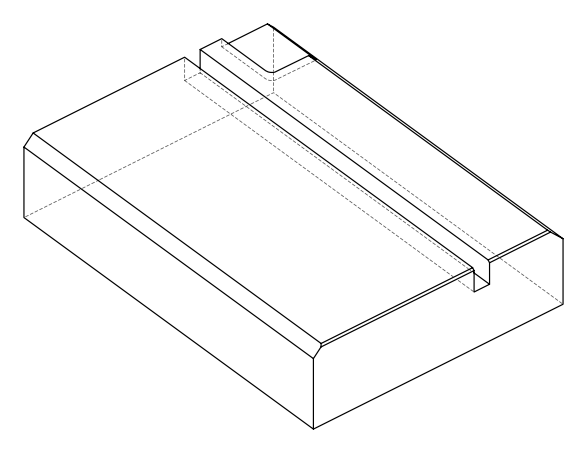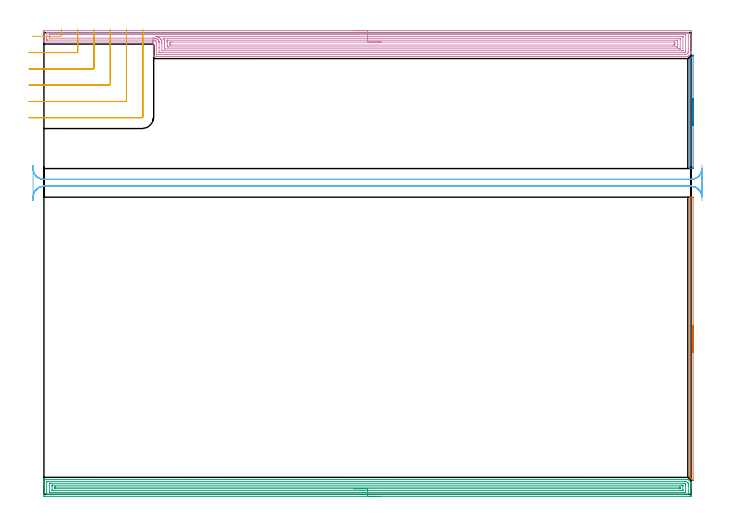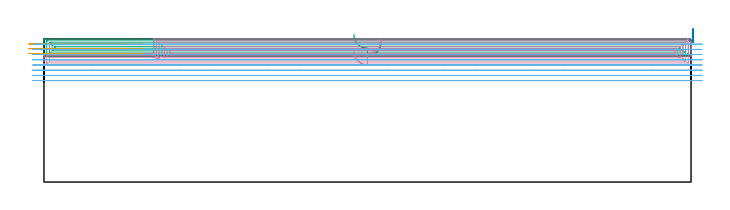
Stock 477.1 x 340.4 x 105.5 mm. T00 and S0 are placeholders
(PLAN: 6 operations, 1 tool changes, 66.4 min)
(1 AREA_MILL | FG_CHAMFER_SURFACE | UGT0205_001 | 1.82 min | 613 mm3)
(2 AREA_MILL_1 | FG_CHAMFER_SURFACE_1 | UGT0205_001 | 0.81 min | 252 mm3)
(3 AREA_MILL_2 | FG_CHAMFER_SURFACE_2 | UGT0205_001 | 19.3 min | 37258 mm3)
(4 AREA_MILL_3 | FG_CHAMFER_SURFACE_3 | UGT0205_001 | 24.48 min | 86823 mm3)
(5 MILL_CORNER_NOTCH_RECTANGULAR | CORNER_NOTCH_RECTANGULAR | UGT0201_008 | Follow Part, ap 4, ae 75% | 3.32 min | 49318 mm3)
(6 MILL_RECTANGULAR_SLOT | SLOT_RECTANGULAR | UGT0201_008 | Follow Part, ap 4, ae 75% | 16.63 min | 309053 mm3)
(TOOL UGT0205_001 | Chamfer Mill 20 x 3 x 45 deg. | D20 FL50 Z2)
(TOOL UGT0201_008 | End Mill 16 mm | D16 FL32 Z4)
(OP 1 AREA_MILL)
G17 G21 G94 G90
T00 M6
G54
G17 G0 G90 X478.6 Y124.6 S1061 M3
G43 Z115.5 H0
Z113.1
G94 G1 Y124.562 Z112.228 F250.
Y124.448 Z111.364
Y124.259 Z110.512
Y123.997 Z109.68
Y123.663 Z108.874
Y123.26 Z108.1
Y122.792 Z107.364
Y122.26 Z106.672
Y121.671 Z106.029
Y121.028 Z105.44
Y120.336 Z104.908
Y119.6 Z104.44
Y118.826 Z104.037
Y118.02 Z103.703
Y117.188 Z103.441
Y116.337 Z103.252
Y115.472 Z103.138
Y114.6 Z103.1
Y10.214
X478.597 Y10.179
X478.589 Y10.11 Z103.103
X478.533 Y10.165 Z103.162
X478.448 Y10.251 Z103.25
X478.105 Y10.594 Z103.593
X478.002 Y10.697 Z103.696
X477.836 Y10.861 Z103.858
X477.678 Y11.021 Z104.02
X477.556 Y11.143 Z104.142
X477.4 Y11.298 Z104.295
X477.251 Y11.448 Z104.447
X477.11 Y11.589 Z104.588
X476.964 Y11.734 Z104.732
X476.824 Y11.875 Z104.874
X476.664 Y12.035 Z105.034
X476.527 Y12.171 Z105.169
X476.221 Y12.481 Z105.479
X476.207 Y12.5 Z105.493
X476.2 Y13.373 Z105.5
Y218.949
X476.203 Y219.09 Z105.488
X476.31 Y219.098 Z105.382
X476.422 Y219.1 Z105.277
X477.12 Z104.58
X477.68 Z104.019
X478.273 Z103.423
X478.568 Z103.129
X478.591 Y219.097 Z103.105
X478.598 Y218.949 Z103.102
X478.6 Y218.781 Z103.1
Y114.6
Y113.728 Z103.138
Y112.864 Z103.252
Y112.012 Z103.441
Y111.18 Z103.703
Y110.374 Z104.037
Y109.6 Z104.44
Y108.864 Z104.908
Y108.172 Z105.44
Y107.529 Z106.029
Y106.94 Z106.672
Y106.409 Z107.364
Y105.94 Z108.1
Y105.537 Z108.874
Y105.203 Z109.68
Y104.941 Z110.512
Y104.752 Z111.364
Y104.638 Z112.228
Y104.6 Z113.1
G0 Z115.5
M5
M2
(OP 2 AREA_MILL_1)
G17 G21 G94 G90
T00 M6
G54
G17 G0 G90 X478.6 Y291.95 S1061 M3
G43 Z115.5 H0
Z113.1
G94 G1 Y291.912 Z112.228 F250.
Y291.798 Z111.364
Y291.609 Z110.512
Y291.347 Z109.68
Y291.013 Z108.874
Y290.61 Z108.1
Y290.142 Z107.364
Y289.61 Z106.672
Y289.021 Z106.029
Y288.378 Z105.44
Y287.686 Z104.908
Y286.95 Z104.44
Y286.176 Z104.037
Y285.37 Z103.703
Y284.538 Z103.441
Y283.686 Z103.252
Y282.822 Z103.138
Y281.95 Z103.1
Y240.827
X478.599 Y240.547 Z103.101
X478.593 Y240.216 Z103.104
X478.591 Y240.204 Z103.105
X478.273 Y240.2 Z103.423
X477.751 Z103.945
X477.4 Z104.295
X476.463 Z105.236
X476.33 Y240.203 Z105.363
X476.203 Y240.21 Z105.488
X476.2 Y240.38 Z105.5
Y321.285
X476.203 Y321.298 Z105.496
X476.206 Y321.306 Z105.493
X477.836 Y322.938 Z103.86
X477.972 Y323.073 Z103.726
X478.133 Y323.234 Z103.564
X478.273 Y323.375 Z103.423
X478.419 Y323.52 Z103.279
X478.566 Y323.671 Z103.123
X478.591 Y323.685 Z103.098
X478.595 Z103.095
X478.599 Y323.594 Z103.099
X478.6 Y323.557 Z103.1
Y281.95
Y281.078 Z103.138
Y280.214 Z103.252
Y279.362 Z103.441
Y278.53 Z103.703
Y277.724 Z104.037
Y276.95 Z104.44
Y276.214 Z104.908
Y275.522 Z105.44
Y274.879 Z106.029
Y274.29 Z106.672
Y273.758 Z107.364
Y273.29 Z108.1
Y272.887 Z108.874
Y272.553 Z109.68
Y272.291 Z110.512
Y272.102 Z111.364
Y271.988 Z112.228
Y271.95 Z113.1
G0 Z115.5
M5
M2
(OP 3 AREA_MILL_2)
G17 G21 G94 G90
T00 M6
G54
G17 G0 G90 X248.55 Y-1.5 S1061 M3
G43 Z115.5 H0
Z103.
G94 G1 X248.512 Z102.128 F250.
X248.398 Z101.263
X248.209 Z100.412
X247.947 Z99.58
X247.613 Z98.774
X247.21 Z98.
X246.741 Z97.264
X246.21 Z96.572
X245.621 Z95.929
X244.978 Z95.339
X244.286 Z94.808
X243.55 Z94.34
X242.776 Z93.937
X241.97 Z93.603
X241.138 Z93.341
X240.286 Z93.152
X239.422 Z93.038
X238.55 Z93.
X0.633
X0.238 Y-1.496 Z93.003
X0.01 Y-1.492 Z93.006
X0. Y-1.26 Z93.238
Y7.847 Z102.342
Y9.249 Z103.745
Y9.617 Z104.112
Y10.586 Z105.086
X0.01 Y10.947 Z105.439
X0.028 Y10.98 Z105.472
X0.041 Y10.997 Z105.489
X0.186 Y11. Z105.5
X474.678
X474.697 Y10.996 Z105.495
X474.708 Y10.992 Z105.492
X476.969 Y8.732 Z103.23
X477.09 Y8.611 Z103.103
X477.097 Y8.551 Z103.044
X477.1 Y8.364 Z102.864
Y7.698 Z102.197
Y6.962 Z101.458
Y5.71 Z100.207
Y4.308 Z98.803
Y-0.743 Z93.755
X477.097 Y-1.001 Z93.496
X477.091 Y-1.492 Z93.006
X476.966 Y-1.495 Z93.003
X476.467 Y-1.5 Z93.
X238.55
Y-0.086 Z94.414
X2.39 Y-0.085 Z94.415
X2.015 Y-0.079 Z94.421
X2.01 Y0.042 Z94.542
X2.002 Y0.299 Z94.799
X2. Y0.768 Z95.268
Y1.186 Z95.686
Y8.732 Z103.232
X2.002 Y9.147 Z103.647
X2.01 Y9.566 Z104.066
X2.013 Y9.58 Z104.08
X2.019 Y9.582 Z104.082
X2.044 Y9.584 Z104.084
X2.098 Y9.585 Z104.085
X2.206 Y9.586 Z104.086
X472.921
X473.352 Y9.581 Z104.081
X473.567 Y9.579 Z104.079
X473.672 Y9.566 Z104.066
X473.784 Y9.461 Z103.961
X474.518 Y8.732 Z103.232
X474.678 Y8.571 Z103.071
X475.036 Y8.205 Z102.705
X475.079 Y8.16 Z102.66
X475.09 Y8.097 Z102.597
X475.095 Y7.986 Z102.486
X475.098 Y7.847 Z102.347
X475.1 Y7.43 Z101.93
Y6.962 Z101.462
Y0.768 Z95.268
X475.098 Y0.353 Z94.853
X475.09 Y-0.065 Z94.435
X475.087 Y-0.08 Z94.42
X475.081 Y-0.082 Z94.418
X475.056 Y-0.084 Z94.416
X475.002 Y-0.085 Z94.415
X474.894 Y-0.086 Z94.414
X238.55
Y1.328 Z95.828
X4.539 Y1.329 Z95.829
X4.211 Y1.33 Z95.83
X4.102 Y1.332 Z95.832
X4.023 Y1.335 Z95.835
X4.01 Y1.445 Z95.945
X4.004 Y1.653 Z96.153
X4.001 Y1.861 Z96.361
Y7.847 Z102.347
X4.003 Y8.053 Z102.553
X4.009 Y8.124 Z102.624
X4.015 Y8.165 Z102.665
X4.047 Y8.166 Z102.666
X4.211 Y8.169 Z102.669
X4.777 Y8.171 Z102.671
X5.105 Y8.172 Z102.672
X471.995 Y8.171 Z102.671
X472.563 Y8.17 Z102.67
X472.601 Y8.167 Z102.667
X472.617 Y8.165 Z102.665
X472.679 Y8.11 Z102.61
X472.821 Y7.977 Z102.477
X472.889 Y7.911 Z102.411
X472.951 Y7.847 Z102.347
X473.011 Y7.781 Z102.281
X473.09 Y7.688 Z102.188
X473.096 Y7.643 Z102.143
X473.099 Y6.962 Z101.462
X473.1 Y6.754 Z101.254
X473.099 Y1.653 Z96.153
X473.098 Y1.447 Z95.947
X473.091 Y1.376 Z95.876
X473.085 Y1.335 Z95.835
X473.053 Y1.334 Z95.834
X472.889 Y1.331 Z95.831
X472.323 Y1.329 Z95.829
X471.995 Y1.328 Z95.828
X238.55
Y2.743 Z97.243
X6.894
X6.686 Y2.744 Z97.244
X6.13 Y2.75 Z97.25
X6.01 Y2.765 Z97.265
X6.005 Y2.981 Z97.481
X6. Y3.422 Z97.922
Y6.077 Z100.577
X6.005 Y6.519 Z101.019
X6.01 Y6.739 Z101.239
X6.02 Y6.751 Z101.251
X6.048 Y6.754 Z101.254
X6.108 Y6.757 Z101.257
X470.206
X470.414 Y6.756 Z101.256
X470.97 Y6.75 Z101.25
X471.09 Y6.735 Z101.235
X471.095 Y6.519 Z101.019
X471.1 Y6.078 Z100.578
Y3.423 Z97.923
X471.095 Y2.981 Z97.481
X471.09 Y2.761 Z97.261
X471.08 Y2.749 Z97.249
X471.052 Y2.746 Z97.246
X470.992 Y2.743 Z97.243
X238.55
Y4.157 Z98.657
X8.53
X8.226 Y4.16 Z98.66
X8.025 Y4.164 Z98.664
X8.009 Y4.172 Z98.672
X8.004 Y4.183 Z98.683
X8.001 Y4.211 Z98.711
X8. Y5.192 Z99.692
X8.002 Y5.277 Z99.777
X8.005 Y5.318 Z99.818
X8.009 Y5.333 Z99.833
X8.074 Y5.337 Z99.837
X8.378 Y5.342 Z99.842
X8.531 Y5.343 Z99.843
X8.683
X468.57
X468.874 Y5.34 Z99.84
X469.074 Y5.336 Z99.836
X469.091 Y5.328 Z99.828
X469.096 Y5.317 Z99.817
X469.099 Y5.289 Z99.789
X469.1 Y4.308 Z98.808
X469.099 Y4.223 Z98.723
X469.095 Y4.182 Z98.682
X469.091 Y4.167 Z98.667
X469.026 Y4.163 Z98.663
X468.722 Y4.158 Z98.658
X468.57 Y4.157 Z98.657
X468.417
X238.55
X237.678 Z98.695
X236.813 Z98.809
X235.962 Z98.998
X235.13 Z99.26
X234.324 Z99.594
X233.55 Z99.997
X232.814 Z100.465
X232.122 Z100.996
X231.479 Z101.586
X230.89 Z102.229
X230.358 Z102.921
X229.89 Z103.657
X229.487 Z104.431
X229.153 Z105.237
X228.891 Z106.069
X228.702 Z106.92
X228.588 Z107.785
X228.55 Z108.657
G0 Z115.5
M5
M2
(OP 4 AREA_MILL_3)
G17 G21 G94 G90
T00 M6
G54
G17 G0 G90 X228.55 Y341.9 S1061 M3
G43 Z115.5 H0
Z96.4
G94 G1 X228.588 Z95.528 F250.
X228.702 Z94.664
X228.891 Z93.812
X229.153 Z92.98
X229.487 Z92.174
X229.89 Z91.4
X230.358 Z90.664
X230.89 Z89.972
X231.479 Z89.329
X232.122 Z88.74
X232.814 Z88.208
X233.55 Z87.74
X234.324 Z87.337
X235.13 Z87.003
X235.962 Z86.741
X236.814 Z86.552
X237.678 Z86.438
X238.55 Z86.4
X476.467
X476.746 Y341.897 Z86.402
X477.09 Y341.892 Z86.406
X477.1 Y341.544 Z86.754
Y328.516 Z99.779
Y326.468 Z101.828
Y326.097 Z102.197
Y325.355 Z102.945
X477.098 Y325.204 Z103.096
X477.096 Y325.2 Z103.099
X476.914 Y325.015 Z103.285
X476.724 Y324.824 Z103.475
X474.933 Y323.033 Z105.267
X474.77 Y322.87 Z105.43
X474.694 Y322.806 Z105.493
X474.678 Y322.8 Z105.5
X81.131
X80.91 Y322.803 Z105.489
X80.9 Y323.119 Z105.175
Y330.132 Z98.167
Y333.499 Z94.799
X80.812
X80.427 Y333.5
X80.237 Y333.491 Z94.79
X80.187 Y333.5 Z94.8
X80.18 Y333.496 Z94.795
X80.176 Y333.493 Z94.792
X80.108 Y333.5 Z94.797
X79.962 Z94.8
X0.186
X0.01 Y333.503 Z94.788
X0.006 Y333.576 Z94.716
X0. Y334.029 Z94.271
Y334.287 Z94.012
Y335.03 Z93.265
Y336.294 Z92.003
Y337.698 Z90.598
Y341.022 Z87.276
X0.002 Y341.283 Z87.015
X0.007 Y341.892 Z86.406
X0.021 Y341.894 Z86.404
X0.633 Y341.9 Z86.4
X238.55
Y340.486 Z87.814
X474.678 Y340.485 Z87.815
X475.086 Y340.479 Z87.821
X475.091 Y340.449 Z87.851
X475.094 Y340.39 Z87.91
X475.099 Y339.969 Z88.331
X475.1 Y326.569 Z101.731
X475.096 Y326.097 Z102.203
X475.092 Y325.683 Z102.617
X475.075 Y325.637 Z102.663
X475.045 Y325.603 Z102.697
X474.966 Y325.519 Z102.781
X474.678 Y325.228 Z103.072
X473.759 Y324.31 Z103.99
X473.655 Y324.221 Z104.079
X472.985 Y324.214 Z104.086
X83.815 Y324.215 Z104.085
X83.011 Y324.219 Z104.081
X82.92 Y324.221 Z104.079
X82.904 Y324.31 Z103.99
X82.901 Y324.329 Z103.971
X82.9 Y333.264 Z95.036
X82.89 Y333.481 Z94.819
X82.868 Y333.71 Z94.59
X82.79 Y333.941 Z94.359
X82.675 Y334.137 Z94.163
X82.533 Y334.304 Z93.996
X82.35 Y334.463 Z93.837
X82.17 Y334.583 Z93.717
X82.026 Y334.661 Z93.639
X81.69 Y334.791 Z93.509
X81.486 Y334.845 Z93.455
X81.28 Y334.882 Z93.418
X81.131 Y334.898 Z93.402
X80.354 Y334.913 Z93.387
X80.237 Y334.914 Z93.386
X2.422 Y334.915 Z93.385
X2.306
X2.075 Y334.919 Z93.381
X2.016 Y334.921 Z93.379
X2.01 Y334.934 Z93.366
X2.005 Y334.97 Z93.33
X2.002 Y335.03 Z93.27
X2. Y335.451 Z92.849
Y335.923 Z92.377
Y339.918 Z88.382
X2.001 Y340.39 Z87.91
X2.003 Y340.442 Z87.858
X2.006 Y340.468 Z87.832
X2.008 Y340.476 Z87.824
X2.038 Y340.479 Z87.821
X2.229 Y340.484 Z87.816
X2.326 Y340.485 Z87.815
X238.55 Y340.486 Z87.814
Y339.072 Z89.228
X471.995 Y339.071 Z89.229
X472.421
X472.889 Y339.067 Z89.233
X473.044 Y339.064 Z89.236
X473.09 Y339.06 Z89.24
X473.094 Y338.954 Z89.346
X473.098 Y338.814 Z89.486
X473.099 Y338.603 Z89.697
X473.1 Y338.393 Z89.907
X473.099 Y326.99 Z101.31
X473.098 Y326.781 Z101.519
X473.088 Y326.097 Z102.203
X472.991 Y325.995 Z102.305
X472.889 Y325.891 Z102.409
X472.653 Y325.665 Z102.635
X472.619 Y325.635 Z102.665
X472.57 Y325.633 Z102.667
X472.462 Y325.63 Z102.67
X471.995 Y325.629 Z102.671
X471.57
X85.603
X85.176 Y325.63 Z102.67
X84.958 Y325.634 Z102.666
X84.914 Y325.635 Z102.665
X84.909 Y325.718 Z102.582
X84.902 Y325.905 Z102.395
X84.9 Y329.479 Z98.821
X84.898 Y333.054 Z95.246
X84.894 Y333.243 Z95.057
X84.883 Y333.597 Z94.703
X84.821 Y334.025 Z94.275
X84.785 Y334.137 Z94.163
X84.709 Y334.346 Z93.954
X84.455 Y334.782 Z93.518
X84.25 Y335.03 Z93.27
X84.028 Y335.246 Z93.054
X83.815 Y335.427 Z92.873
X83.518 Y335.628 Z92.672
X83.304 Y335.75 Z92.55
X82.948 Y335.923 Z92.377
X82.92 Y335.935 Z92.365
X82.901 Y335.943 Z92.357
X82.588 Y336.055 Z92.245
X82.366 Y336.123 Z92.177
X82.026 Y336.207 Z92.093
X81.681 Y336.267 Z92.033
X81.385 Y336.3 Z92.
X81.131 Y336.312 Z91.988
X80.734 Y336.32 Z91.98
X80.237 Y336.326 Z91.974
X79.831 Y336.328 Z91.972
X4.211 Y336.329 Z91.971
X4.048 Y336.331 Z91.969
X4.021 Y336.332 Z91.968
X4.014 Y336.334 Z91.966
X4.01 Y336.354 Z91.946
X4.004 Y336.466 Z91.834
X4.001 Y336.606 Z91.694
Y338.603 Z89.697
X4.002 Y338.812 Z89.489
X4.01 Y339.023 Z89.277
X4.015 Y339.065 Z89.235
X4.036 Y339.067 Z89.233
X4.094 Y339.069 Z89.231
X4.211 Y339.071 Z89.229
X238.55 Y339.072 Z89.228
Y337.657 Z90.643
X470.259
X471.053 Y337.65 Z90.65
X471.09 Y337.647 Z90.653
X471.093 Y337.597 Z90.703
X471.097 Y337.486 Z90.814
X471.099 Y337.263 Z91.037
X471.1 Y336.817 Z91.483
X471.099 Y327.437 Z100.863
X471.097 Y327.214 Z101.086
X471.093 Y327.103 Z101.197
X471.09 Y327.053 Z101.247
X471.041 Y327.049 Z101.251
X470.206 Y327.043 Z101.257
X470.153
X87.339
X86.98 Y327.05 Z101.25
X86.909 Y327.06 Z101.24
X86.905 Y327.112 Z101.188
X86.903 Y327.166 Z101.134
X86.9 Y327.482 Z100.818
Y332.35 Z95.95
X86.898 Y332.844 Z95.456
X86.89 Y333.243 Z95.057
X86.871 Y333.764 Z94.536
X86.814 Y334.137 Z94.163
X86.749 Y334.395 Z93.905
X86.66 Y334.649 Z93.651
X86.587 Y334.828 Z93.472
X86.498 Y335.005 Z93.295
X86.484 Y335.03 Z93.27
X86.464 Y335.064 Z93.236
X86.211 Y335.458 Z92.842
X85.997 Y335.719 Z92.581
X85.804 Y335.923 Z92.377
X85.603 Y336.118 Z92.182
X85.417 Y336.276 Z92.024
X85.198 Y336.449 Z91.851
X84.81 Y336.716 Z91.584
X84.709 Y336.773 Z91.527
X84.629 Y336.816 Z91.484
X84.155 Y337.047 Z91.253
X83.815 Y337.193 Z91.107
X83.548 Y337.296 Z91.004
X83.225 Y337.405 Z90.895
X82.92 Y337.497 Z90.803
X82.419 Y337.651 Z90.649
X82.92 Y337.657 Z90.643
X82.973
X238.55
Y336.243 Z92.057
X468.097
X468.417 Y336.242 Z92.058
X468.996 Y336.238 Z92.062
X469.065 Y336.236 Z92.064
X469.09 Y336.222 Z92.078
X469.096 Y336.138 Z92.162
X469.098 Y335.923 Z92.377
X469.1 Y335.241 Z93.059
X469.099 Y328.606 Z99.694
X469.097 Y328.521 Z99.779
X469.093 Y328.479 Z99.821
X469.091 Y328.464 Z99.836
X469.057 Y328.463 Z99.837
X468.736 Y328.459 Z99.841
X468.417 Y328.457 Z99.843
X467.843
X89.074 Y328.458 Z99.842
X88.989 Y328.459 Z99.841
X88.933 Y328.462 Z99.838
X88.91 Y328.465 Z99.835
X88.908 Y328.497 Z99.803
X88.903 Y328.777 Z99.523
X88.9 Y329.057 Z99.243
X88.899 Y332.632 Z95.668
X88.892 Y333.243 Z95.057
X88.886 Y333.538 Z94.762
X88.867 Y333.841 Z94.459
X88.825 Y334.137 Z94.163
X88.733 Y334.584 Z93.716
X88.586 Y335.03 Z93.27
X88.497 Y335.248 Z93.052
X88.287 Y335.639 Z92.661
X88.112 Y335.923 Z92.377
X87.908 Y336.238 Z92.062
X87.922 Y336.239 Z92.061
X87.968 Y336.241 Z92.059
X88.287 Y336.243 Z92.057
X88.861
X238.55
Y334.829 Z93.471
X466.628 Y334.828 Z93.472
X466.831 Y334.827 Z93.473
X467.009 Y334.824 Z93.476
X467.089 Y334.822 Z93.478
X467.092 Y334.775 Z93.525
X467.098 Y334.561 Z93.739
X467.1 Y334.137 Z94.163
Y333.665 Z94.635
Y330.986 Z97.314
Y330.563 Z97.737
X467.098 Y330.094 Z98.206
X467.093 Y329.936 Z98.364
X467.09 Y329.884 Z98.416
X467.06 Y329.878 Z98.422
X466.975 Y329.876 Z98.424
X466.628 Y329.872 Z98.428
X466.427 Y329.871 Z98.429
X91.864 Y329.872 Z98.428
X91.662 Y329.873 Z98.427
X90.97 Y329.878 Z98.422
X90.907 Y330.563 Z97.737
X90.902 Y330.631 Z97.669
X90.898 Y333.243 Z95.057
X90.896 Y333.317 Z94.983
X90.873 Y333.733 Z94.567
X90.836 Y334.137 Z94.163
X90.82 Y334.286 Z94.014
X90.779 Y334.522 Z93.778
X90.728 Y334.808 Z93.492
X90.738 Y334.823 Z93.477
X90.754 Y334.825 Z93.475
X90.797 Y334.827 Z93.473
X90.97 Y334.828 Z93.472
X91.171 Y334.829 Z93.471
X238.55
Y333.415 Z94.885
X464.839 Y333.414 Z94.886
X465.011 Y333.413 Z94.887
X465.059 Y333.411 Z94.889
X465.083 Y333.408 Z94.892
X465.09 Y333.398 Z94.902
X465.095 Y333.33 Z94.97
X465.098 Y333.243 Z95.057
X465.1 Y332.983 Z95.317
Y332.35 Z95.95
Y332.09 Z96.21
X465.096 Y331.457 Z96.843
X465.092 Y331.327 Z96.973
X465.09 Y331.299 Z97.001
X465.066 Y331.292 Z97.008
X465.007 Y331.289 Z97.011
X464.839 Y331.287 Z97.013
X464.117 Y331.285 Z97.015
X463.945
X93.653 Y331.286 Z97.014
X92.926 Y331.289 Z97.011
X92.92 Y331.291 Z97.009
X92.907 Y331.309 Z96.991
X92.903 Y331.457 Z96.843
X92.9 Y332.209 Z96.091
Y333.102 Z95.198
X92.901 Y333.243 Z95.057
X92.904 Y333.388 Z94.912
X92.918 Y333.409 Z94.891
X92.926 Y333.411 Z94.89
X93.653 Y333.413 Z94.887
X94.376 Y333.415 Z94.885
X238.55
X239.422 Z94.923
X240.286 Z95.037
X241.138 Z95.226
X241.97 Z95.488
X242.776 Z95.822
X243.55 Z96.225
X244.286 Z96.694
X244.978 Z97.225
X245.621 Z97.814
X246.21 Z98.457
X246.742 Z99.15
X247.21 Z99.885
X247.613 Z100.659
X247.947 Z101.465
X248.209 Z102.297
X248.398 Z103.149
X248.512 Z104.014
X248.55 Z104.885
G0 Z115.5
M5
M2
(OP 5 MILL_CORNER_NOTCH_RECTANGULAR)
G17 G21 G94 G90
T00 M6
G54
G17 G0 G90 X-10.956 Y325.7 S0 M3
G43 Z115.5 H0
Z101.933
G94 G1 X-7.956 F250.
X24.105 F500.
G3 X24.9 Y326.495 R0.8
G1 Y332.867
Y335.867 F250.
G0 Z115.5
X-11. Y313.7
Z101.933
G1 X-8.
X36.105 F500.
G3 X36.9 Y314.495 R0.8
G1 Y332.867
Y335.867 F250.
G0 Z115.5
X-11. Y301.7
Z101.933
G1 X-8.
X48.105 F500.
G3 X48.9 Y302.495 R0.8
G1 Y332.867
Y335.867 F250.
G0 Z115.5
X-11. Y289.7
Z101.933
G1 X-8.
X60.105 F500.
G3 X60.9 Y290.495 R0.8
G1 Y332.867
Y335.867 F250.
G0 Z115.5
X-11. Y277.7
Z101.933
G1 X-8.
X72.104 F500.
G3 X72.9 Y278.496 R0.8
G1 Y332.867
Y335.867 F250.
G0 Z115.5
X-11. Y325.7
Z98.367
G1 X-8.
X24.105 F500.
G3 X24.9 Y326.495 R0.8
G1 Y336.433
Y339.433 F250.
G0 Z115.5
X-11. Y313.7
Z98.367
G1 X-8.
X36.105 F500.
G3 X36.9 Y314.495 R0.8
G1 Y336.433
Y339.433 F250.
G0 Z115.5
X-11. Y301.7
Z98.367
G1 X-8.
X48.105 F500.
G3 X48.9 Y302.495 R0.8
G1 Y336.433
Y339.433 F250.
G0 Z115.5
X-11. Y289.7
Z98.367
G1 X-8.
X60.105 F500.
G3 X60.9 Y290.495 R0.8
G1 Y336.433
Y339.433 F250.
G0 Z115.5
X-11. Y277.7
Z98.367
G1 X-8.
X72.104 F500.
G3 X72.9 Y278.496 R0.8
G1 Y336.433
Y339.433 F250.
G0 Z115.5
X-8.612 Y337.7
Z94.8
G1 X-5.612
X12.106 F500.
G3 X12.9 Y338.494 R0.8
G1 Y339.999
Y342.999 F250.
G0 Z115.5
X-11. Y325.7
Z94.8
G1 X-8.
X24.105 F500.
G3 X24.9 Y326.495 R0.8
G1 Y339.999
Y342.999 F250.
G0 Z115.5
X-11. Y313.7
Z94.8
G1 X-8.
X36.105 F500.
G3 X36.9 Y314.495 R0.8
G1 Y339.999
Y342.999 F250.
G0 Z115.5
X-11. Y301.7
Z94.8
G1 X-8.
X48.105 F500.
G3 X48.9 Y302.495 R0.8
G1 Y339.999
Y342.999 F250.
G0 Z115.5
X-11. Y289.7
Z94.8
G1 X-8.
X60.105 F500.
G3 X60.9 Y290.495 R0.8
G1 Y339.999
Y342.999 F250.
G0 Z115.5
X-11. Y277.7
Z94.8
G1 X-8.
X72.104 F500.
G3 X72.9 Y278.496 R0.8
G1 Y339.999
Y342.999 F250.
G0 Z115.5
M5
M2
(OP 6 MILL_RECTANGULAR_SLOT)
G17 G21 G94 G90
T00 M6
G54
G17 G0 G90 X485.24 Y242.796 S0 M3
G43 Z115.5 H0
Z101.662
G94 G1 X485.09 Y239.8 F250.
G2 X477.1 Y232.2 R8. F500.
G1 X0.
G2 X-7.99 Y239.8 R8.
G1 X-8.
Y219.5
X-7.99
G2 X0. Y227.1 R8.
G1 X477.1
G2 X485.09 Y219.5 R8.
G1 X485.24 Y216.504 F250.
G0 Z115.5
X-8.23 Y216.803
Z97.825
G1 X-7.97 Y219.792
G2 X0. Y227.1 R8. F500.
G1 X477.1
G2 X485.09 Y219.5 R8.
G1 X485.1
Y239.8
X485.09
G2 X477.1 Y232.2 R8.
G1 X0.
G2 X-7.97 Y239.508 R8.
G1 X-8.23 Y242.497 F250.
G0 Y216.803 Z93.987
G1 X-7.97 Y219.792
G2 X0. Y227.1 R8. F500.
G1 X477.1
G2 X485.09 Y219.5 R8.
G1 Y239.8
G2 X477.1 Y232.2 R8.
G1 X0.
G2 X-7.97 Y239.508 R8.
G1 X-8.23 Y242.497 F250.
G0 Y216.803 Z90.15
G1 X-7.97 Y219.792
G2 X0. Y227.1 R8. F500.
G1 X477.1
G2 X485.09 Y219.5 R8.
G1 X485.1
Y239.8
X485.09
G2 X477.1 Y232.2 R8.
G1 X0.
G2 X-7.97 Y239.508 R8.
G1 X-8.23 Y242.497 F250.
G0 Y216.803 Z86.312
G1 X-7.97 Y219.792
G2 X0. Y227.1 R8. F500.
G1 X477.1
G2 X485.09 Y219.5 R8.
G1 X485.1
Y239.8
X485.09
G2 X477.1 Y232.2 R8.
G1 X0.
G2 X-7.97 Y239.508 R8.
G1 X-8.23 Y242.497 F250.
G0 Y216.803 Z82.475
G1 X-7.97 Y219.792
G2 X0. Y227.1 R8. F500.
G1 X477.1
G2 X485.09 Y219.5 R8.
G1 X485.1
Y239.8
X485.09
G2 X477.1 Y232.2 R8.
G1 X0.
G2 X-7.97 Y239.508 R8.
G1 X-8.23 Y242.497 F250.
G0 Y216.803 Z78.637
G1 X-7.97 Y219.792
G2 X0. Y227.1 R8. F500.
G1 X477.1
G2 X485.09 Y219.5 R8.
G1 X485.1
Y239.8
X485.09
G2 X477.1 Y232.2 R8.
G1 X0.
G2 X-7.97 Y239.508 R8.
G1 X-8.23 Y242.497 F250.
G0 Y216.803 Z74.8
G1 X-7.97 Y219.792
G2 X0. Y227.1 R8. F500.
G1 X477.1
G2 X485.09 Y219.5 R8.
G1 X485.1
Y239.8
X485.09
G2 X477.1 Y232.2 R8.
G1 X0.
G2 X-7.97 Y239.508 R8.
G1 X-8.23 Y242.497 F250.
G0 Z115.5
M5
M2
